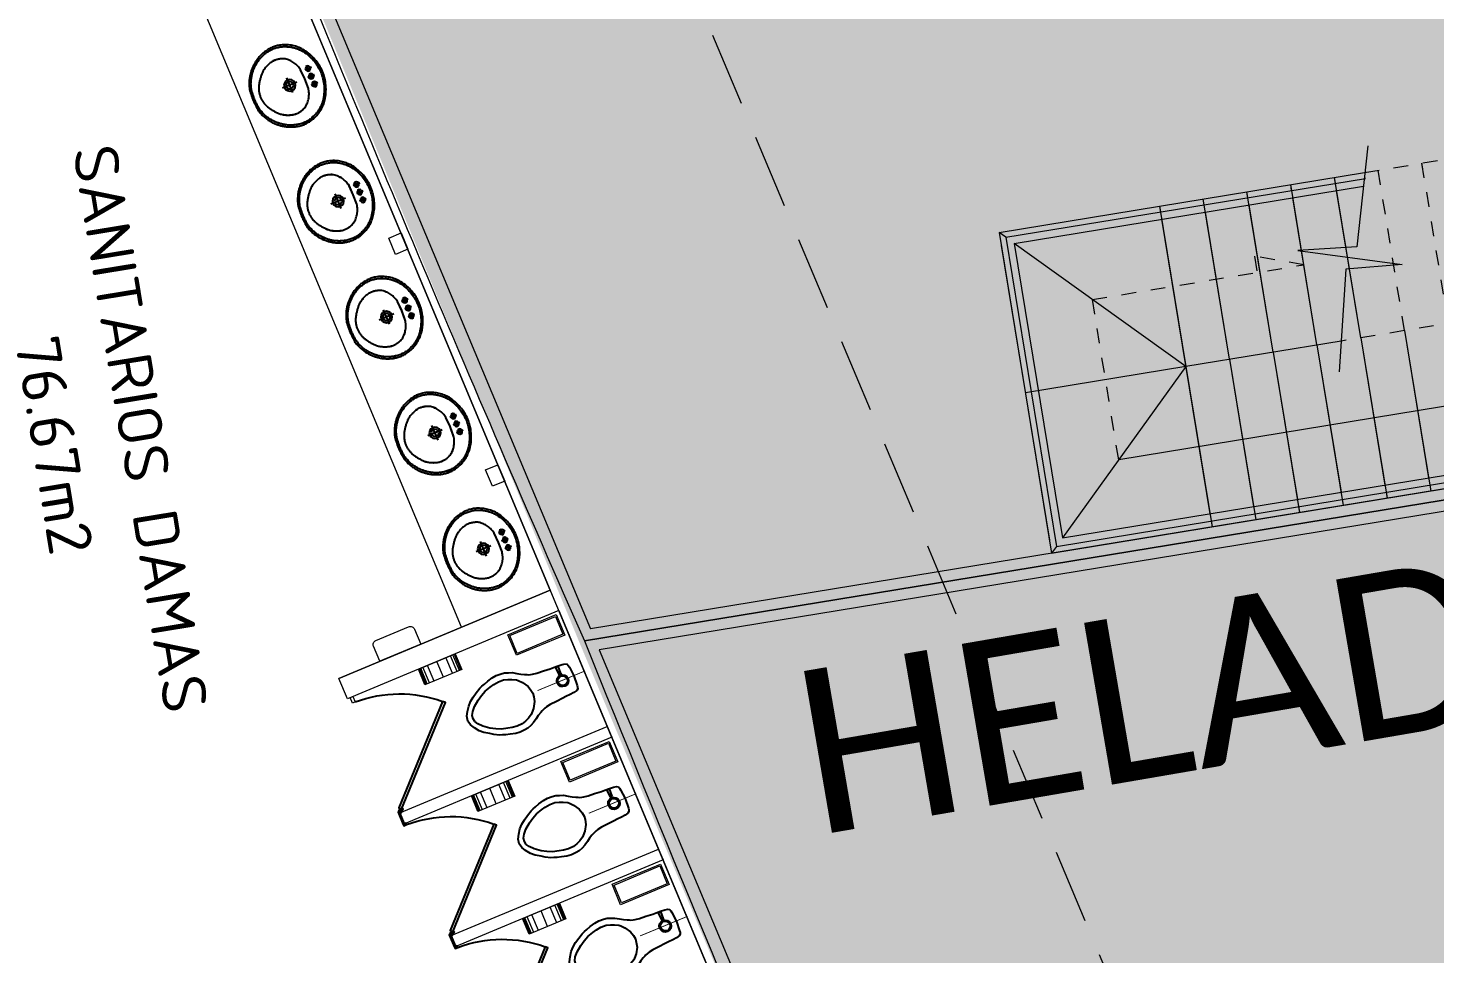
# Model space of a CAD drawing. Header units: metres. Extents: x 2 to 659295185, y -28 to 1124222152.
# Drawn here: x 655525.6 to 655535.12, y 1126311.37 to 1126317.64 of the extents above; entities that cross this region are included whole.
import ezdxf

# ---------------------------------------------------------------- set-up
doc = ezdxf.new("R2010")
doc.units = ezdxf.units.M
doc.header["$MEASUREMENT"] = 0
for name, pattern in [('CCSM_C1_CUERPO CK$0$HIDDEN', [0.375, 0.25, -0.125]), ('CCSM_C1_CUERPO FM$0$CONTINUA', [0]), ('CCSM_C1_CUERPO FM$0$DASHED', [0.75, 0.5, -0.25]), ('CCSM_C1_CUERPO NS$0$CONTINUA', [0]), ('CONTINUA', [0]), ('DASHDOT', [1, 0.5, -0.25, 0, -0.25]), ('HIDDEN', [0.375, 0.25, -0.125])]:
    doc.linetypes.add(name, pattern=pattern)
doc.layers.get('0').update_dxf_attribs({"linetype": 'CONTINUOUS'})
for name, color, linetype in [('CCSM_C1_CUERPO FM$0$A-AREAS COMERCIALES', 151, 'CONTINUOUS'), ('CCSM_C1_CUERPO FM$0$A-PARED', 2, 'CCSM_C1_CUERPO FM$0$CONTINUA'), ('CCSM_C1_CUERPO FM$0$A-PROYECCIONES', 5, 'CCSM_C1_CUERPO FM$0$DASHED'), ('CCSM_C1_CUERPO NS$0$A-PARED', 2, 'CCSM_C1_CUERPO NS$0$CONTINUA'), ('CCSM_C1_CUERPO NS$0$A-SANITARIOS', 3, 'CONTINUOUS'), ('CCSM_C1_CUERPO NS$0$A-TEXTOS AREAS', 7, 'CONTINUOUS')]:
    doc.layers.add(name, color=color, linetype=linetype)
doc.layers.add('CCSM_C1_CUERPO NS$0$A-AREAS SERVICIO', color=134, linetype='CONTINUOUS', plot=False)
for name, color, linetype, lineweight in [('CCSM_C1_CUERPO NS$0$A_AREAS DE SERVICIO', 2, 'CCSM_C1_CUERPO NS$0$CONTINUA', 30), ('LOCALES ASIGNADOS', 41, 'DASHDOT', 0), ('NOMBRES LOCATARIOS', 7, 'CONTINUA', 0), ('XREF ESCALERAS', 252, 'CONTINUOUS', 0)]:
    doc.layers.add(name, color=color, linetype=linetype, lineweight=lineweight)
doc.styles.add('CCSM_C1_CUERPO NS$0$Standard', font='txt_____.ttf')
doc.styles.get("Standard").update_dxf_attribs({"font": 'tahoma.ttf'})

# ---------------------------------------------------------------- blocks, each defined once
blk = doc.blocks.new('CCSM_C1_CUERPO NS$0$lavamanos')
at = {"linetype": 'Continuous'}
for p, q in [((-1.14567, -2.91338), (-2.87008, -2.91338)), ((-2.00787, -2.04724), (-2.00787, -3.77559)), ((-0.8622, -2.91338), (0.8622, -2.91338)), ((0, -2.04724), (0, -3.77559)), ((1.14567, -2.91338), (2.87008, -2.91338)), ((2.00787, -2.04724), (2.00787, -3.77559)), ((0, -6.61811), (0, -10.38976)), ((-1.88583, -8.50393), (1.88583, -8.50393))]:
    blk.add_line(p, q, dxfattribs=at)
for points in [[(0, -17.99212), (-0.15602, -17.98496), (-0.31178, -17.97732), (-0.46676, -17.96923), (-0.62247, -17.96061), (-0.7774, -17.95154), (-0.93305, -17.94193), (-1.08792, -17.93189), (-1.24321, -17.92132), (-1.24409, -17.92126), (-1.40018, -17.91107), (-1.55581, -17.90029), (-1.7108, -17.88895), (-1.86635, -17.87695), (-2.02185, -17.86434), (-2.17729, -17.85112), (-2.33209, -17.83734), (-2.48664, -17.82298), (-2.48819, -17.82283), (-2.7321, -17.76466), (-2.9741, -17.70033), (-3.21422, -17.62983), (-3.4526, -17.55314), (-3.68878, -17.47039), (-3.92289, -17.38154), (-4.15451, -17.28676), (-4.3831, -17.18628), (-4.38583, -17.18504), (-4.61263, -17.07783), (-4.836, -16.96507), (-5.05637, -16.84657), (-5.2736, -16.7224), (-5.48754, -16.59265), (-5.69793, -16.45748), (-5.90487, -16.31683), (-6.10726, -16.17149), (-6.11024, -16.16929), (-6.27287, -16.04616), (-6.43208, -15.92036), (-6.58866, -15.7913), (-6.74256, -15.65905), (-6.8937, -15.52366), (-7.04202, -15.38519), (-7.18756, -15.24358), (-7.32904, -15.10015), (-7.33071, -15.09842), (-7.47169, -14.95052), (-7.6088, -14.80093), (-7.74293, -14.64866), (-7.87401, -14.49376), (-8.00211, -14.33619), (-8.12696, -14.17623), (-8.24863, -14.01384), (-8.36614, -13.85039), (-8.36797, -13.84777), (-8.50025, -13.65325), (-8.62668, -13.45667), (-8.74803, -13.25691), (-8.86431, -13.054), (-8.9753, -12.8483), (-9.08105, -12.6397), (-9.18137, -12.42859), (-9.27559, -12.21653), (-9.36657, -11.99892), (-9.45134, -11.78056), (-9.53044, -11.56007), (-9.6038, -11.33761), (-9.67138, -11.11333), (-9.73313, -10.88737), (-9.78902, -10.6599), (-9.83858, -10.43307), (-9.88817, -10.16833), (-9.9285, -9.90369), (-9.95981, -9.63782), (-9.98205, -9.37117), (-9.99523, -9.10379), (-9.99931, -8.83997), (-9.99443, -8.57243), (-9.98031, -8.30315), (-9.98012, -8.30043), (-9.95723, -8.03641), (-9.92507, -7.77125), (-9.88387, -7.50746), (-9.83362, -7.24512), (-9.77443, -6.98478), (-9.70635, -6.72662), (-9.62943, -6.47083), (-9.54331, -6.21653), (-9.54108, -6.21034), (-9.42519, -5.90571), (-9.29761, -5.60409), (-9.15896, -5.30725), (-9.0095, -5.0157), (-8.84949, -4.72997), (-8.67901, -4.45019), (-8.49844, -4.17699), (-8.30709, -3.90944), (-8.10673, -3.65144), (-7.896, -3.39996), (-7.67614, -3.15661), (-7.44739, -2.92165), (-7.21002, -2.69534), (-6.96428, -2.47795), (-6.71071, -2.26995), (-6.44882, -2.07086), (-6.4474, -2.06985), (-6.09342, -1.8285), (-5.72945, -1.60035), (-5.35697, -1.38637), (-4.97653, -1.1869), (-4.58869, -1.00223), (-4.19402, -0.83262), (-3.79311, -0.67834), (-3.38583, -0.53937), (-3.38148, -0.53797), (-2.97062, -0.41452), (-2.55462, -0.30671), (-2.1348, -0.21491), (-1.71177, -0.13925), (-1.28615, -0.07986), (-0.85858, -0.03682), (-0.42966, -0.01018), (0, 0), (0.42963, -0.01033), (0.85867, -0.03702), (1.28621, -0.08015), (1.71194, -0.13969), (2.13491, -0.21549), (2.55482, -0.30751), (2.97072, -0.41554), (3.38189, -0.53937), (3.78887, -0.67819), (4.18996, -0.83242), (4.58469, -1.00185), (4.97278, -1.18636), (5.35351, -1.38562), (5.72617, -1.59924), (6.0905, -1.82709), (6.44479, -2.068), (6.44882, -2.07086), (6.45017, -2.07185), (6.71159, -2.27052), (6.96469, -2.47832), (7.20981, -2.69548), (7.4466, -2.9217), (7.67469, -3.15662), (7.89383, -3.39998), (8.10359, -3.65128), (8.30315, -3.90944), (8.49534, -4.17689), (8.67685, -4.45036), (8.84803, -4.73025), (9.00872, -5.01629), (9.1587, -5.30809), (9.29776, -5.60525), (9.42572, -5.90736), (9.54188, -6.21255), (9.54331, -6.21653), (9.62943, -6.47084), (9.70633, -6.72652), (9.77441, -6.98469), (9.83361, -7.24504), (9.88386, -7.50739), (9.92507, -7.77118), (9.95722, -8.03623), (9.98013, -8.30043), (9.98032, -8.30315), (9.99443, -8.57236), (9.99931, -8.84003), (9.99523, -9.10374), (9.98205, -9.37112), (9.95979, -9.63791), (9.92848, -9.90378), (9.88817, -10.16832), (9.83858, -10.43307), (9.83797, -10.43598), (9.78765, -10.66236), (9.73129, -10.88918), (9.66927, -11.11468), (9.60166, -11.33855), (9.52854, -11.56054), (9.44988, -11.78078), (9.36576, -11.999), (9.27559, -12.21653), (9.18048, -12.42865), (9.07944, -12.63991), (8.97322, -12.84862), (8.86195, -13.05451), (8.74556, -13.25773), (8.6242, -13.45801), (8.49793, -13.65523), (8.36614, -13.85039), (8.24854, -14.01397), (8.12687, -14.17636), (8.00201, -14.33631), (7.87401, -14.49376), (7.74293, -14.64866), (7.6087, -14.80104), (7.47159, -14.95063), (7.33071, -15.09842), (7.18852, -15.24243), (7.04257, -15.38427), (6.89358, -15.52312), (6.74182, -15.65872), (6.58715, -15.79121), (6.42973, -15.92042), (6.26975, -16.04622), (6.1063, -16.16929), (5.90409, -16.31515), (5.69734, -16.45615), (5.48694, -16.59165), (5.27292, -16.72162), (5.05566, -16.84583), (4.83521, -16.96427), (4.61158, -17.07691), (4.38467, -17.18378), (4.38189, -17.18504), (4.15347, -17.28579), (3.92197, -17.38088), (3.68808, -17.46994), (3.4521, -17.55286), (3.2139, -17.62968), (2.9738, -17.7003), (2.73195, -17.76467), (2.48819, -17.82283), (2.48664, -17.82298), (2.33209, -17.83734), (2.17669, -17.85117), (2.02124, -17.86439), (1.86635, -17.87695), (1.7108, -17.88895), (1.55521, -17.90034), (1.39957, -17.91111), (1.24409, -17.92126), (1.24321, -17.92132), (1.08792, -17.93189), (0.9323, -17.94198), (0.7774, -17.95154), (0.62172, -17.96065), (0.46676, -17.96923), (0.31102, -17.97736), (0.15602, -17.98496), (0, -17.99212)], [(0, -16.06299), (-0.18792, -16.0599), (-0.37554, -16.05066), (-0.56285, -16.03525), (-0.74947, -16.01371), (-0.93536, -15.98605), (-1.12025, -15.95229), (-1.30384, -15.91251), (-1.4859, -15.86675), (-1.48819, -15.86614), (-1.49138, -15.86528), (-1.672, -15.81354), (-1.8507, -15.75596), (-2.02734, -15.69259), (-2.20181, -15.62348), (-2.374, -15.54866), (-2.54358, -15.46828), (-2.71043, -15.3824), (-2.87402, -15.29133), (-3.04605, -15.19008), (-3.21542, -15.08647), (-3.38315, -14.9799), (-3.5489, -14.8706), (-3.71277, -14.7585), (-3.87486, -14.64352), (-4.03483, -14.52591), (-4.19175, -14.40641), (-4.19291, -14.40551), (-4.34937, -14.28142), (-4.50255, -14.1558), (-4.65382, -14.02758), (-4.80284, -13.89704), (-4.94986, -13.76398), (-5.09456, -13.62867), (-5.23718, -13.49089), (-5.37629, -13.35207), (-5.37795, -13.35039), (-5.37876, -13.34942), (-5.52197, -13.17233), (-5.65854, -12.99125), (-5.78892, -12.80566), (-5.91297, -12.61578), (-6.03053, -12.42182), (-6.14144, -12.2241), (-6.24566, -12.02265), (-6.34252, -11.81889), (-6.34294, -11.81798), (-6.4347, -11.60908), (-6.51887, -11.39832), (-6.59586, -11.18484), (-6.66561, -10.96878), (-6.72798, -10.75058), (-6.78293, -10.5304), (-6.83039, -10.30848), (-6.87008, -10.08661), (-6.87037, -10.08329), (-6.88356, -9.88894), (-6.88978, -9.69559), (-6.88918, -9.50479), (-6.88176, -9.31148), (-6.86748, -9.11856), (-6.84635, -8.92626), (-6.81842, -8.73484), (-6.78346, -8.5433), (-6.78313, -8.54172), (-6.74096, -8.35347), (-6.69168, -8.16565), (-6.63561, -7.97975), (-6.57283, -7.796), (-6.50342, -7.61466), (-6.42746, -7.43595), (-6.34506, -7.26013), (-6.25591, -7.08661), (-6.08348, -6.85262), (-5.89907, -6.62679), (-5.70371, -6.41048), (-5.49777, -6.20413), (-5.28179, -6.00827), (-5.05633, -5.82341), (-4.82195, -5.65), (-4.57874, -5.48819), (-4.32876, -5.34015), (-4.07122, -5.20434), (-3.80737, -5.08145), (-3.53769, -4.97171), (-3.26299, -4.87546), (-2.9838, -4.79287), (-2.70086, -4.72417), (-2.41481, -4.66952), (-2.41339, -4.66929), (0, -4.56693), (2.41339, -4.66929), (2.41481, -4.66952), (2.70086, -4.72417), (2.98371, -4.79285), (3.26291, -4.87543), (3.5376, -4.97168), (3.80729, -5.08142), (4.07114, -5.2043), (4.32869, -5.34011), (4.57874, -5.48819), (4.82187, -5.64995), (5.05626, -5.82335), (5.28173, -6.00821), (5.49771, -6.20407), (5.70365, -6.41042), (5.89907, -6.62679), (6.08348, -6.85262), (6.25591, -7.08661), (6.34414, -7.2601), (6.42574, -7.43587), (6.50097, -7.61437), (6.5698, -7.79552), (6.63207, -7.97894), (6.68777, -8.16455), (6.73678, -8.35195), (6.77883, -8.5399), (6.77953, -8.5433), (6.81538, -8.73475), (6.84411, -8.92617), (6.8659, -9.11858), (6.88074, -9.31165), (6.88859, -9.50514), (6.88948, -9.69608), (6.88343, -9.88963), (6.8703, -10.08407), (6.87008, -10.08661), (6.83037, -10.30858), (6.7829, -10.5305), (6.72795, -10.75068), (6.66558, -10.96888), (6.59586, -11.18484), (6.51887, -11.39832), (6.4347, -11.60908), (6.34294, -11.81798), (6.34252, -11.81889), (6.24562, -12.02262), (6.14129, -12.22398), (6.03014, -12.42165), (5.91231, -12.61541), (5.78792, -12.80504), (5.65714, -12.9903), (5.52016, -13.17091), (5.37646, -13.34749), (5.37402, -13.35039), (5.23533, -13.48965), (5.09309, -13.6277), (4.94864, -13.76317), (4.8019, -13.89615), (4.65278, -14.02673), (4.50159, -14.15462), (4.34823, -14.27992), (4.19174, -14.40337), (4.18898, -14.40551), (4.03258, -14.52531), (3.87308, -14.64318), (3.71169, -14.75815), (3.54833, -14.87031), (3.38305, -14.97961), (3.2159, -15.08603), (3.04692, -15.18953), (2.87543, -15.29051), (2.87402, -15.29133), (2.87064, -15.29327), (2.7069, -15.38393), (2.53994, -15.46947), (2.37031, -15.54958), (2.19818, -15.62419), (2.02374, -15.69321), (1.84717, -15.75658), (1.66865, -15.81423), (1.48819, -15.86614), (1.4859, -15.86675), (1.30384, -15.91251), (1.12016, -15.95231), (0.93536, -15.98605), (0.74947, -16.01371), (0.56285, -16.03525), (0.37554, -16.05066), (0.18792, -16.0599), (0, -16.06299)]]:
    blk.add_lwpolyline(points, close=True, dxfattribs=at)
blk.add_lwpolyline([(0, -0.43307), (-0.0032, -0.43309), (-0.41557, -0.44293), (-0.82705, -0.4685), (-1.23741, -0.50981), (-1.64573, -0.56674), (-2.05158, -0.63924), (-2.45453, -0.72723), (-2.85365, -0.83052), (-3.24803, -0.94881), (-3.63967, -1.08338), (-4.02553, -1.23249), (-4.40547, -1.39606), (-4.77897, -1.57387), (-5.14533, -1.76558), (-5.50434, -1.97107), (-5.85533, -2.18998), (-6.19685, -2.42126), (-6.19827, -2.42231), (-6.2887, -2.49008), (-6.37749, -2.55848), (-6.46537, -2.62804), (-6.55222, -2.69867), (-6.63824, -2.77053), (-6.7233, -2.84351), (-6.80739, -2.91761), (-6.88976, -2.99212), (-6.97274, -3.06918), (-7.0539, -3.14641), (-7.13418, -3.22475), (-7.21345, -3.30404), (-7.29177, -3.38434), (-7.36908, -3.46561), (-7.44528, -3.54774), (-7.51968, -3.62992), (-7.52139, -3.63182), (-7.52994, -3.6414), (-7.53828, -3.65087), (-7.54653, -3.66038), (-7.55471, -3.66995), (-7.56284, -3.6796), (-7.57088, -3.68929), (-7.57885, -3.69904), (-7.58661, -3.70866), (-7.59313, -3.71598), (-7.60096, -3.72476), (-7.60895, -3.73372), (-7.61679, -3.74249), (-7.62464, -3.75126), (-7.63265, -3.7602), (-7.64051, -3.76896), (-7.64982, -3.77933), (-7.65354, -3.78346), (-7.77251, -3.92911), (-7.88765, -4.07645), (-7.9995, -4.22614), (-8.10806, -4.37823), (-8.2133, -4.53265), (-8.31516, -4.68931), (-8.4136, -4.84814), (-8.50787, -5.00787), (-8.50846, -5.00889), (-8.60047, -5.17295), (-8.6881, -5.33775), (-8.77195, -5.50437), (-8.85211, -5.67293), (-8.92848, -5.84325), (-9.00102, -6.01523), (-9.06964, -6.18868), (-9.13386, -6.3622), (-9.21541, -6.60277), (-9.2883, -6.84446), (-9.35302, -7.08859), (-9.40945, -7.33476), (-9.45752, -7.5827), (-9.49718, -7.83201), (-9.52841, -8.08263), (-9.55101, -8.3323), (-9.55118, -8.33464), (-9.56448, -8.58891), (-9.56894, -8.84181), (-9.56479, -9.09102), (-9.55192, -9.34362), (-9.53034, -9.59552), (-9.50007, -9.84664), (-9.46116, -10.09645), (-9.41339, -10.34645), (-9.36597, -10.56168), (-9.31264, -10.77768), (-9.25391, -10.99213), (-9.18973, -11.20515), (-9.12019, -11.41649), (-9.04537, -11.62587), (-8.96522, -11.83341), (-8.87925, -12.04028), (-8.87795, -12.0433), (-8.78772, -12.24568), (-8.69175, -12.44739), (-8.59074, -12.64662), (-8.48477, -12.84325), (-8.37396, -13.03704), (-8.25824, -13.2281), (-8.13777, -13.4162), (-8.01181, -13.60236), (-7.8991, -13.75924), (-7.78256, -13.91489), (-7.66288, -14.06833), (-7.54019, -14.21938), (-7.41464, -14.36786), (-7.28609, -14.51395), (-7.15468, -14.65748), (-7.01968, -14.79921), (-7.01804, -14.8009), (-6.88233, -14.93771), (-6.74301, -15.07248), (-6.60095, -15.20433), (-6.45608, -15.33332), (-6.30869, -15.4592), (-6.15872, -15.582), (-6.00614, -15.70177), (-5.85039, -15.81889), (-5.65802, -15.95721), (-5.46155, -16.09113), (-5.26164, -16.22013), (-5.05866, -16.34397), (-4.8525, -16.46272), (-4.64353, -16.57616), (-4.43164, -16.68435), (-4.21654, -16.7874), (-4.00016, -16.88334), (-3.7808, -16.97381), (-3.55914, -17.05851), (-3.33535, -17.13737), (-3.10943, -17.21039), (-2.88181, -17.27743), (-2.65252, -17.33848), (-2.42126, -17.3937), (-2.4164, -17.39414), (-2.26792, -17.40746), (-2.11711, -17.42063), (-1.96627, -17.43345), (-1.81637, -17.44583), (-1.66547, -17.45794), (-1.51454, -17.46969), (-1.36456, -17.48101), (-1.2126, -17.49212), (-1.21195, -17.49216), (-1.06192, -17.50172), (-0.91055, -17.51099), (-0.75821, -17.51996), (-0.60681, -17.5285), (-0.45538, -17.53668), (-0.30393, -17.54449), (-0.15246, -17.55193), (0, -17.55905), (0.00328, -17.5589), (0.15446, -17.55184), (0.30468, -17.54445), (0.45581, -17.53664), (0.60599, -17.52851), (0.75707, -17.51995), (0.90721, -17.51107), (1.05825, -17.50176), (1.20866, -17.49212), (1.36029, -17.48111), (1.51241, -17.46969), (1.66354, -17.45797), (1.8156, -17.44581), (1.96667, -17.43337), (2.11867, -17.42047), (2.26968, -17.4073), (2.42031, -17.39379), (2.42126, -17.3937), (2.65238, -17.33852), (2.88181, -17.27743), (3.10943, -17.21039), (3.33521, -17.13742), (3.55901, -17.05856), (3.7808, -16.97381), (4.00016, -16.88334), (4.21654, -16.7874), (4.43164, -16.68435), (4.6434, -16.57622), (4.8525, -16.46272), (5.05854, -16.34404), (5.26164, -16.22013), (5.46143, -16.09121), (5.65802, -15.95721), (5.85039, -15.81889), (6.00615, -15.70175), (6.15862, -15.58207), (6.30859, -15.45926), (6.4561, -15.33329), (6.60087, -15.20439), (6.74295, -15.07252), (6.88238, -14.93765), (7.01804, -14.8009), (7.01969, -14.79921), (7.02105, -14.79782), (7.15567, -14.65643), (7.28652, -14.5133), (7.41453, -14.36744), (7.53947, -14.21913), (7.66147, -14.06821), (7.78039, -13.91485), (7.89609, -13.75922), (8.00787, -13.60236), (8.0096, -13.59989), (8.13606, -13.41435), (8.25698, -13.22677), (8.37307, -13.03615), (8.48432, -12.84251), (8.59052, -12.64621), (8.69167, -12.44726), (8.78775, -12.24567), (8.87795, -12.0433), (8.87925, -12.04028), (8.96517, -11.83354), (9.04532, -11.62599), (9.12019, -11.41649), (9.18969, -11.20528), (9.25387, -10.99226), (9.31264, -10.77768), (9.36594, -10.56181), (9.41339, -10.34645), (9.46031, -10.09655), (9.49841, -9.84683), (9.528, -9.59584), (9.54903, -9.34411), (9.56147, -9.0917), (9.56532, -8.84263), (9.56069, -8.59006), (9.54733, -8.33598), (9.54724, -8.33464), (9.5471, -8.33258), (9.52539, -8.08282), (9.49496, -7.83221), (9.45595, -7.58269), (9.40843, -7.33476), (9.35241, -7.08849), (9.28802, -6.8444), (9.2153, -6.60265), (9.13386, -6.3622), (9.06964, -6.18868), (9.00097, -6.01512), (8.92843, -5.84313), (8.85211, -5.67293), (8.77195, -5.50437), (8.68804, -5.33764), (8.60041, -5.17283), (8.50846, -5.00889), (8.50787, -5.00787), (8.41351, -4.84809), (8.31492, -4.68927), (8.21283, -4.53269), (8.10729, -4.37842), (7.99834, -4.22653), (7.88605, -4.07709), (7.77047, -3.93019), (7.6509, -3.785), (7.64961, -3.78346), (7.64773, -3.78111), (7.64044, -3.77207), (7.63296, -3.7629), (7.6254, -3.75376), (7.6178, -3.74469), (7.61012, -3.73564), (7.60241, -3.72667), (7.59461, -3.71773), (7.58661, -3.70866), (7.5849, -3.70676), (7.57635, -3.69719), (7.56803, -3.68774), (7.55976, -3.6782), (7.55157, -3.66863), (7.54346, -3.65899), (7.53542, -3.6493), (7.52744, -3.63955), (7.51969, -3.62992), (7.44528, -3.54773), (7.36897, -3.46549), (7.29174, -3.38431), (7.21341, -3.30399), (7.13412, -3.22469), (7.05392, -3.14644), (6.97266, -3.06909), (6.88976, -2.99212), (6.8073, -2.91758), (6.7232, -2.84362), (6.63798, -2.77074), (6.55187, -2.69913), (6.46467, -2.62864), (6.3766, -2.55945), (6.28759, -2.49147), (6.19691, -2.42419), (6.19291, -2.42126), (5.85224, -2.18986), (5.50224, -1.97105), (5.1442, -1.76567), (4.77877, -1.5741), (4.40618, -1.39645), (4.02713, -1.23307), (3.64214, -1.08419), (3.25136, -0.94988), (3.24803, -0.94881), (2.85263, -0.8305), (2.45261, -0.72723), (2.04878, -0.63926), (1.64205, -0.56678), (1.2327, -0.50984), (0.82163, -0.46856), (0.40913, -0.44298), (-0.00394, -0.43307)], dxfattribs=at)
for centre, radius in [((-2.00787, -2.91338), 0.59055), ((0, -2.91338), 0.59055), ((2.00787, -2.91338), 0.59056), ((0, -8.50393), 1.37795), ((0, -8.50393), 0.88583)]:
    blk.add_circle(centre, radius, dxfattribs=at)
blk = doc.blocks.new('CCSM_C1_CUERPO NS$0$water')
at = {"linetype": 'Continuous'}
for p, q in [((-0.83, 26.23), (-1.78, 25.69)), ((0.24, 26.46), (-0.83, 26.23)), ((1.3, 26.21), (0.24, 26.46)), ((2.24, 25.65), (1.3, 26.21)), ((-4.36, 23.23), (-5, 22.17)), ((-3.68, 24.13), (-4.36, 23.23)), ((-2.85, 24.95), (-3.68, 24.13)), ((-2.23, 23.76), (-3.26, 22.43)), ((-1.78, 25.69), (-2.85, 24.95)), ((-1.32, 24.58), (-2.23, 23.76)), ((-0.56, 25.01), (-1.32, 24.58)), ((0.23, 25.12), (-0.56, 25.01)), ((1.01, 24.99), (0.23, 25.12)), ((1.76, 24.55), (1.01, 24.99)), ((2.65, 23.72), (1.76, 24.55)), ((3.29, 24.89), (2.24, 25.65)), ((3.67, 22.37), (2.65, 23.72)), ((4.11, 24.06), (3.29, 24.89)), ((4.85, 22.91), (4.11, 24.06)), ((5.4, 22.08), (4.85, 22.91)), ((-6.12, 19.7), (-6.49, 18.72)), ((-5.92, 20.41), (-6.12, 19.7)), ((-5.64, 21.04), (-5.92, 20.41)), ((-5, 22.17), (-5.64, 21.04)), ((-4.54, 20.12), (-4.95, 18.71)), ((-3.98, 21.3), (-4.54, 20.12)), ((-3.26, 22.43), (-3.98, 21.3)), ((4.36, 21.22), (3.67, 22.37)), ((4.9, 20.04), (4.36, 21.22)), ((5.29, 18.61), (4.9, 20.04)), ((6.01, 20.93), (5.4, 22.08)), ((6.21, 20.3), (6.01, 20.93)), ((6.48, 19.59), (6.21, 20.3)), ((6.74, 18.6), (6.48, 19.59)), ((-6.77, 17.5), (-6.94, 16.44)), ((-6.94, 16.44), (-6.87, 15.26)), ((-6.49, 18.72), (-6.77, 17.5)), ((-5.24, 17.69), (-5.4, 16.51)), ((-5.4, 16.51), (-5.34, 15.25)), ((-4.95, 18.71), (-5.24, 17.69)), ((5.55, 17.59), (5.29, 18.61)), ((5.7, 16.41), (5.55, 17.59)), ((5.61, 15.15), (5.7, 16.41)), ((7.09, 17.38), (6.74, 18.6)), ((7.23, 16.31), (7.09, 17.38)), ((7.14, 15.13), (7.23, 16.31)), ((-6.87, 15.26), (-6.76, 14.43)), ((-6.76, 14.43), (-6.45, 13.6)), ((-6.45, 13.6), (-6.11, 12.77)), ((-5.34, 15.25), (-5.07, 14.3)), ((-5.07, 14.3), (-4.72, 13.43)), ((-4.72, 13.43), (-4.22, 12.52)), ((4.44, 12.44), (4.96, 13.34)), ((4.96, 13.34), (5.32, 14.2)), ((5.32, 14.2), (5.61, 15.15)), ((6.33, 12.66), (6.7, 13.48)), ((6.7, 13.48), (7.02, 14.31)), ((7.02, 14.31), (7.14, 15.13)), ((-6.11, 12.77), (-5.56, 11.86)), ((-5.56, 11.86), (-5.02, 11.11)), ((-5.02, 11.11), (-4.63, 10.32)), ((-4.63, 10.32), (-4.44, 9.88)), ((-4.44, 9.88), (-4.28, 9.57)), ((-4.22, 12.52), (-3.95, 12.2)), ((-3.95, 12.2), (-3.16, 11.49)), ((-3.16, 11.49), (-1.79, 10.65)), ((-1.79, 10.65), (-0.73, 10.36)), ((-0.73, 10.36), (0.09, 10.2)), ((0.09, 10.2), (0.92, 10.35)), ((0.92, 10.35), (1.99, 10.61)), ((1.99, 10.61), (3.37, 11.43)), ((3.37, 11.43), (4.16, 12.13)), ((4.16, 12.13), (4.44, 12.44)), ((4.46, 9.49), (4.62, 9.8)), ((4.62, 9.8), (4.82, 10.23)), ((4.82, 10.23), (5.22, 11.02)), ((5.22, 11.02), (5.77, 11.76)), ((5.77, 11.76), (6.33, 12.66)), ((-4.28, 9.57), (-4.09, 9.05)), ((-4.09, 9.05), (-4.02, 8.58)), ((-4.02, 8.58), (-3.83, 7.59)), ((-3.83, 7.59), (-3.77, 6.02)), ((3.87, 5.95), (3.97, 7.52)), ((3.97, 7.52), (4.17, 8.51)), ((4.17, 8.51), (4.25, 8.98)), ((4.25, 8.98), (4.46, 9.49)), ((-3.77, 6.02), (-3.62, 4.36)), ((-3.62, 4.36), (-3.59, 3.54)), ((-3.59, 3.54), (-3.52, 2.47)), ((-1.23, 3.32), (-1.35, 2.81)), ((-1.23, 3.32), (-1.35, 2.81)), ((-0.95, 3.79), (-1.23, 3.32)), ((-0.95, 3.79), (-1.23, 3.32)), ((-0.76, 3.59), (-0.99, 3.2)), ((-0.76, 3.59), (-0.99, 3.2)), ((-0.48, 4.06), (-0.95, 3.79)), ((-0.48, 4.06), (-0.95, 3.79)), ((-0.4, 3.82), (-0.76, 3.59)), ((-0.4, 3.82), (-0.76, 3.59)), ((0.04, 4.17), (-0.48, 4.06)), ((0.04, 4.17), (-0.48, 4.06)), ((0.03, 3.9), (-0.4, 3.82)), ((0.03, 3.9), (-0.4, 3.82)), ((0.47, 3.81), (0.03, 3.9)), ((0.47, 3.81), (0.03, 3.9)), ((0.55, 4.05), (0.04, 4.17)), ((0.55, 4.05), (0.04, 4.17)), ((0.82, 3.58), (0.47, 3.81)), ((0.82, 3.58), (0.47, 3.81)), ((1.02, 3.77), (0.55, 4.05)), ((1.02, 3.77), (0.55, 4.05)), ((1.05, 3.18), (0.82, 3.58)), ((1.05, 3.18), (0.82, 3.58)), ((1.29, 3.3), (1.02, 3.77)), ((1.29, 3.3), (1.02, 3.77)), ((1.4, 2.78), (1.29, 3.3)), ((1.4, 2.78), (1.29, 3.3)), ((3.57, 2.41), (3.65, 3.47)), ((3.65, 3.47), (3.7, 4.3)), ((3.7, 4.3), (3.87, 5.95)), ((-3.52, 2.47), (-3.45, 1.49)), ((-1.67, 2.97), (-3.48, 3.1)), ((-3.48, 3.1), (-3.48, 2.55)), ((-3.48, 2.55), (-1.67, 2.61)), ((-3.45, 1.49), (-3.34, 0.74)), ((-3.34, 0.74), (-3.07, 0.38)), ((-3.07, 0.38), (-2.71, 0.26)), ((-2.71, 0.26), (-2.28, 0.18)), ((-2.28, 0.18), (0, 0)), ((-1.67, 2.61), (-1.67, 2.97)), ((-1.39, 2.97), (-1.67, 2.97)), ((-1.67, 2.97), (-1.67, 2.57)), ((-1.67, 2.57), (-1.39, 2.57)), ((-1.39, 2.57), (-1.39, 2.97)), ((-1.35, 3.08), (-1.36, 2.45)), ((-1.36, 2.45), (-1.16, 2.45)), ((-1.15, 3.08), (-1.35, 3.08)), ((-1.35, 2.81), (-1.24, 2.26)), ((-1.35, 2.81), (-1.24, 2.26)), ((-1.24, 2.26), (-0.97, 1.82)), ((-1.24, 2.26), (-0.97, 1.82)), ((-1.16, 2.45), (-1.15, 3.08)), ((-0.99, 3.2), (-1.12, 2.81)), ((-0.99, 3.2), (-1.12, 2.81)), ((-1.12, 2.81), (-1, 2.37)), ((-1.12, 2.81), (-1, 2.37)), ((-1, 2.37), (-0.77, 2.01)), ((-1, 2.37), (-0.77, 2.01)), ((-0.97, 1.82), (-0.5, 1.54)), ((-0.97, 1.82), (-0.5, 1.54)), ((-0.77, 2.01), (-0.42, 1.74)), ((-0.77, 2.01), (-0.42, 1.74)), ((-0.5, 1.54), (0.01, 1.42)), ((-0.5, 1.54), (0.01, 1.42)), ((-0.42, 1.74), (0.01, 1.65)), ((-0.42, 1.74), (0.01, 1.65)), ((0, 0), (2.28, 0.14)), ((0.01, 1.65), (0.45, 1.73)), ((0.01, 1.65), (0.45, 1.73)), ((0.01, 1.42), (0.53, 1.53)), ((0.01, 1.42), (0.53, 1.53)), ((0.45, 1.73), (0.81, 2)), ((0.45, 1.73), (0.81, 2)), ((0.53, 1.53), (1, 1.8)), ((0.53, 1.53), (1, 1.8)), ((0.81, 2), (1.04, 2.35)), ((0.81, 2), (1.04, 2.35)), ((1, 1.8), (1.28, 2.23)), ((1, 1.8), (1.28, 2.23)), ((1.04, 2.35), (1.17, 2.78)), ((1.04, 2.35), (1.17, 2.78)), ((1.17, 2.78), (1.05, 3.18)), ((1.17, 2.78), (1.05, 3.18)), ((1.28, 2.23), (1.4, 2.78)), ((1.28, 2.23), (1.4, 2.78)), ((2.28, 0.14), (2.72, 0.21)), ((2.72, 0.21), (3.07, 0.33)), ((3.07, 0.33), (3.35, 0.68)), ((3.35, 0.68), (3.48, 1.43)), ((3.48, 1.43), (3.57, 2.41))]:
    blk.add_line(p, q, dxfattribs=at)
at = {"linetype": 'Continuous', "const_width": 0.2}
blk.add_lwpolyline([(-0.09, -2.83), (-0.09, 8.98)], dxfattribs=at)
blk = doc.blocks.new('CCSM_C1_CUERPO NS$0$Cwc')
blk.add_lwpolyline([(0.0599, -1.5001), (0.6114, -0.9486), (0.6257, -0.9628), (0.0741, -1.5143)], close=True)
at = {"linetype": 'Continuous'}
for points in [[(0.04, -1.5202), (0.04, -1.5102), (0.05, -1.5102), (0.05, -1.5302), (-0.04, -1.5302), (-0.05, -1.5302), (-0.05, -1.5102), (-0.04, -1.5102), (-0.04, -1.5202)], [(0.05, -1.5202), (0.0599, -1.5202), (0.0599, -1.5001), (0.05, -1.5001)]]:
    blk.add_lwpolyline(points, close=True, dxfattribs=at)
blk.add_circle((0.0573, -1.4952), 0.005, dxfattribs=at)
blk.add_arc((-0.0034, -1.5406), 0.8539, 2.04075, 42.57009)
at = {"layer": 'CCSM_C1_CUERPO NS$0$A-SANITARIOS', "xscale": 0.02948293166271116, "yscale": 0.02948293166271116, "zscale": 0.02948293166271116, "rotation": 180.1952537620448}
blk.add_blockref('CCSM_C1_CUERPO NS$0$water', (0.4419, -0.0769), dxfattribs=at)
blk = doc.blocks.new('stairs')
at = {"layer": 'XREF ESCALERAS'}
for p, q in [((655586.147, 1126406.5412), (655586.147, 1126404.0352)), ((655586.147, 1126406.5412), (655588.347, 1126406.5412)), ((655586.147, 1126406.5412), (655586.147, 1126404.0352)), ((655586.147, 1126406.5412), (655588.347, 1126406.5412)), ((655586.187, 1126406.5012), (655586.147, 1126406.5412)), ((655586.187, 1126406.5012), (655588.307, 1126406.5012)), ((655586.187, 1126406.5012), (655586.187, 1126404.0352)), ((655586.237, 1126406.5412), (655588.257, 1126406.5412)), ((655587.247, 1126405.4412), (655587.247, 1126406.5412)), ((655587.247, 1126405.4412), (655587.247, 1126406.5412)), ((655588.307, 1126406.5012), (655588.347, 1126406.5412)), ((655588.307, 1126406.5012), (655588.307, 1126402.2747)), ((655588.347, 1126406.5412), (655588.347, 1126402.1412)), ((655588.347, 1126406.5412), (655588.347, 1126402.1412)), ((655586.237, 1126406.4512), (655588.257, 1126406.4512)), ((655586.237, 1126406.4512), (655586.237, 1126404.0568)), ((655587.247, 1126405.4412), (655586.237, 1126406.4512)), ((655587.247, 1126405.4412), (655588.257, 1126406.4512)), ((655588.257, 1126406.4512), (655588.257, 1126402.2744)), ((655587.797, 1126402.1412), (655587.797, 1126405.9912)), ((655586.147, 1126405.4412), (655586.187, 1126405.4412)), ((655586.147, 1126405.4412), (655588.347, 1126405.4412)), ((655586.237, 1126405.4412), (655588.257, 1126405.4412)), ((655587.247, 1126404.3763), (655587.247, 1126405.4412)), ((655587.247, 1126404.3763), (655587.247, 1126405.4412)), ((655588.307, 1126405.4412), (655588.347, 1126405.4412)), ((655586.187, 1126405.1412), (655586.147, 1126405.1412)), ((655587.247, 1126405.1412), (655586.147, 1126405.1412)), ((655587.247, 1126405.1412), (655586.237, 1126405.1412)), ((655587.247, 1126405.1412), (655588.257, 1126405.1412)), ((655587.247, 1126405.1412), (655588.347, 1126405.1412)), ((655588.307, 1126405.1412), (655588.347, 1126405.1412)), ((655586.187, 1126404.8412), (655586.147, 1126404.8412)), ((655587.247, 1126404.8412), (655586.147, 1126404.8412)), ((655587.247, 1126404.8412), (655586.237, 1126404.8412)), ((655587.247, 1126404.8412), (655588.257, 1126404.8412)), ((655587.247, 1126404.8412), (655588.347, 1126404.8412)), ((655588.307, 1126404.8412), (655588.347, 1126404.8412)), ((655586.187, 1126404.5412), (655586.147, 1126404.5412)), ((655587.247, 1126404.5412), (655586.147, 1126404.5412)), ((655587.247, 1126404.5412), (655586.237, 1126404.5412)), ((655587.247, 1126404.5412), (655588.257, 1126404.5412)), ((655587.247, 1126404.5412), (655588.347, 1126404.5412)), ((655588.307, 1126404.5412), (655588.347, 1126404.5412)), ((655586.187, 1126404.2412), (655586.147, 1126404.2412)), ((655587.247, 1126404.2412), (655586.147, 1126404.2412)), ((655587.247, 1126404.2412), (655586.237, 1126404.2412)), ((655587.247, 1126404.2412), (655588.257, 1126404.2412)), ((655587.247, 1126404.2412), (655588.347, 1126404.2412)), ((655588.307, 1126404.2412), (655588.347, 1126404.2412)), ((655587.247, 1126403.9412), (655588.257, 1126403.9412)), ((655587.247, 1126403.9412), (655588.347, 1126403.9412)), ((655588.307, 1126403.9412), (655588.347, 1126403.9412)), ((655587.247, 1126403.6412), (655588.257, 1126403.6412)), ((655587.247, 1126403.6412), (655588.347, 1126403.6412)), ((655588.307, 1126403.6412), (655588.347, 1126403.6412)), ((655587.247, 1126403.3412), (655588.257, 1126403.3412)), ((655587.247, 1126403.3412), (655588.347, 1126403.3412)), ((655588.307, 1126403.3412), (655588.347, 1126403.3412)), ((655587.247, 1126403.0412), (655588.257, 1126403.0412)), ((655587.247, 1126403.0412), (655588.347, 1126403.0412)), ((655588.307, 1126403.0412), (655588.347, 1126403.0412)), ((655587.247, 1126402.7412), (655588.257, 1126402.7412)), ((655587.247, 1126402.7412), (655588.347, 1126402.7412)), ((655588.307, 1126402.7412), (655588.347, 1126402.7412)), ((655587.247, 1126402.4412), (655588.257, 1126402.4412)), ((655587.247, 1126402.4412), (655588.347, 1126402.4412)), ((655588.307, 1126402.4412), (655588.347, 1126402.4412)), ((655587.247, 1126402.1412), (655588.347, 1126402.1412)), ((655587.247, 1126402.1412), (655588.347, 1126402.1412))]:
    blk.add_line(p, q, dxfattribs=at)
at = {"layer": 'XREF ESCALERAS', "linetype": 'CCSM_C1_CUERPO CK$0$HIDDEN', "ltscale": 0.02}
for p, q in [((655587.247, 1126402.1412), (655587.247, 1126404.3763)), ((655587.247, 1126402.1412), (655587.247, 1126404.3763)), ((655586.147, 1126404.0352), (655586.147, 1126404.0318)), ((655586.187, 1126404.0352), (655586.187, 1126404.0429)), ((655586.187, 1126403.9412), (655586.147, 1126403.9412)), ((655586.187, 1126403.6412), (655586.147, 1126403.6412)), ((655586.187, 1126403.3412), (655586.147, 1126403.3412)), ((655586.187, 1126403.0412), (655586.147, 1126403.0412)), ((655586.187, 1126402.7412), (655586.147, 1126402.7412)), ((655586.187, 1126402.4412), (655586.147, 1126402.4412))]:
    blk.add_line(p, q, dxfattribs=at)
at = {"layer": 'XREF ESCALERAS', "linetype": 'HIDDEN', "ltscale": 0.02}
for p, q in [((655586.147, 1126404.0352), (655586.147, 1126402.1412)), ((655587.247, 1126403.9412), (655586.147, 1126403.9412)), ((655587.247, 1126403.6412), (655586.147, 1126403.6412)), ((655587.247, 1126403.3412), (655586.147, 1126403.3412)), ((655587.247, 1126403.0412), (655586.147, 1126403.0412)), ((655587.247, 1126402.7412), (655586.147, 1126402.7412)), ((655587.247, 1126402.4412), (655586.147, 1126402.4412)), ((655587.247, 1126402.1412), (655586.147, 1126402.1412)), ((655587.247, 1126402.1412), (655586.147, 1126402.1412))]:
    blk.add_line(p, q, dxfattribs=at)
at = {"layer": 'XREF ESCALERAS', "linetype": 'CCSM_C1_CUERPO CK$0$HIDDEN', "ltscale": 0.02}
blk.add_lwpolyline([(655587.797, 1126405.9912), (655586.697, 1126405.9912), (655586.697, 1126404.5412), (655586.5852, 1126404.8605), (655586.697, 1126404.8618)], dxfattribs=at)
at = {"layer": 'XREF ESCALERAS'}
blk.add_lwpolyline([(655585.9727, 1126403.9833), (655586.6357, 1126404.1676), (655586.5941, 1126404.5652), (655586.8024, 1126403.8847), (655586.7712, 1126404.2659), (655587.4507, 1126404.4236)], dxfattribs=at)
blk.add_circle((655587.797, 1126402.1412), 0.0379, dxfattribs=at)
blk.add_circle((655587.797, 1126402.1412), 0.0379, dxfattribs=at)
blk.add_arc((655588.282, 1126402.2763), 0.0251, 184.37255, 356.15875, dxfattribs=at)

msp = doc.modelspace()

# ---------------------------------------------------------------- hatches: boundary and pattern name
at = {"layer": 'LOCALES ASIGNADOS'}
h = msp.add_hatch(color=256, dxfattribs=at)
edge = h.paths.add_edge_path()
edge.add_arc((219491.1056, 1054914.3756), 441878.9229, 9.308049718, 9.309563548, ccw=False)
edge.add_line((655551.8097, 1126384.9626), (655564.5398, 1126387.0492))
edge.add_line((655564.5398, 1126387.0492), (655562.5867, 1126398.9652))
edge.add_line((655562.5867, 1126398.9652), (655552.3922, 1126397.2942))
edge.add_line((655552.3922, 1126397.2942), (655552.4569, 1126396.8995))
edge.add_line((655552.4569, 1126396.8995), (655549.9212, 1126396.4839))
msp.add_hatch(color=256, dxfattribs=at).paths.add_polyline_path([(655542.7515, 1126320.0799), (655542.8573, 1126320.2937), (655542.9802, 1126320.5212), (655543.173, 1126320.8417), (655543.2353, 1126321.6676), (655536.199, 1126320.5142), (655535.9438, 1126323.0498), (655528.6049, 1126322.3165), (655529.597, 1126319.7599), (655527.1598, 1126318.761), (655529.3291, 1126313.4852), (655542.0326, 1126315.5677), (655542.0058, 1126316.069), (655542.0012, 1126316.5476), (655542.0181, 1126317.0307), (655542.0675, 1126317.6111), (655542.1528, 1126318.1823), (655542.254, 1126318.6552), (655542.4209, 1126319.2457), (655542.5248, 1126319.5441), (655542.6418, 1126319.8363)])
h = msp.add_hatch(color=256, dxfattribs=at)
edge = h.paths.add_edge_path()
edge.add_line((655551.1062, 1126298.8145), (655550.6588, 1126300.5608))
edge.add_arc((655571.2475, 1126323.7686), 31.0242, 217.27656, 228.42229, ccw=False)
edge.add_arc((655567.1626, 1126320.7728), 25.9594, 203.9575, 217.47569, ccw=False)
edge.add_line((655543.4396, 1126310.2317), (655532.6959, 1126305.596))
edge.add_arc((655815.9766, 1126429.1483), 309.052, 203.105828, 203.564314, ccw=False)
edge.add_line((655531.7163, 1126307.8668), (655522.794, 1126304.1117))
edge.add_arc((603859.0704, 1103270.5705), 56565.7525, 24.01875684, 24.0290273, ccw=False)
edge.add_line((655526.922, 1126294.8505), (655551.1062, 1126298.8145))
h = msp.add_hatch(color=256, dxfattribs=at)
edge = h.paths.add_edge_path()
edge.add_arc((655561.6353, 1126318.182), 19.8555, 198.13521, 203.60202, ccw=False)
edge.add_arc((655558.8076, 1126317.2617), 16.8818, 192.20098, 198.15425, ccw=False)
edge.add_arc((655555.9222, 1126316.6445), 13.9312, 184.43461, 192.22794, ccw=False)
edge.add_line((655542.0327, 1126315.5673), (655529.3291, 1126313.4852))
edge.add_arc((656102.0017, 1126553.2169), 620.8262, 202.7151193, 203.5067424)
edge.add_line((655532.6959, 1126305.596), (655543.4407, 1126310.2322))

# ---------------------------------------------------------------- linework, layer by layer
at = {"layer": 'CCSM_C1_CUERPO FM$0$A-AREAS COMERCIALES', "lineweight": 5}
msp.add_lwpolyline([(655543.396, 1126323.7928), (655528.6052, 1126322.3175), (655529.5971, 1126319.7596), (655527.1514, 1126318.7571, 0.008572), (655529.3642, 1126313.4909), (655542.0337, 1126315.5675, -0.04476), (655542.0545, 1126317.4888, -0.051985), (655542.4102, 1126319.2115, -0.065402), (655543.1731, 1126320.8414), (655543.2355, 1126321.6673), (655543.396, 1126323.7928)], format="xyb", dxfattribs=at)
msp.add_lwpolyline([(655543.4407, 1126310.2322, -0.023858), (655542.7661, 1126312.0017, -0.025982), (655542.3071, 1126313.6939, -0.034018), (655542.0327, 1126315.5673), (655529.3642, 1126313.4909, 0.007491), (655532.6959, 1126305.596)], format="xyb", close=True, dxfattribs=at)
at = {"layer": 'CCSM_C1_CUERPO FM$0$A-PARED', "lineweight": 5}
for points in [[(655542.0248, 1126315.6421), (655529.4056, 1126313.5737)], [(655542.0319, 1126315.4912), (655529.4651, 1126313.4315)]]:
    msp.add_lwpolyline(points, dxfattribs=at)
at = {"layer": 'CCSM_C1_CUERPO FM$0$A-PROYECCIONES', "lineweight": 5}
msp.add_line((655534.7877, 1126306.7578), (655529.4988, 1126319.3397), dxfattribs=at)
at = {"layer": 'CCSM_C1_CUERPO NS$0$A-AREAS SERVICIO', "lineweight": 5}
msp.add_lwpolyline([(655523.5331, 1126319.4172), (655522.953, 1126320.8005), (655522.3999, 1126320.568, 0.955412), (655523.6025, 1126317.2971), (655523.6876, 1126317.0948), (655522.2535, 1126316.4919), (655524.2792, 1126311.6438), (655523.7742, 1126311.4327), (655526.2009, 1126305.6281), (655531.4561, 1126307.8383), (655531.258, 1126308.2974), (655531.4184, 1126308.3675), (655526.5063, 1126320.1239), (655523.1752, 1126318.7236), (655522.9812, 1126319.1852)], format="xyb", close=True, dxfattribs=at)
at = {"layer": 'CCSM_C1_CUERPO NS$0$A-PARED', "lineweight": 5}
for p, q in [((655529.1337, 1126313.8355), (655527.7035, 1126313.2379)), ((655529.1915, 1126313.6971), (655527.7613, 1126313.0995)), ((655527.7613, 1126313.0995), (655527.7035, 1126313.2379))]:
    msp.add_line(p, q, dxfattribs=at)
at = {"layer": 'CCSM_C1_CUERPO NS$0$A-PARED', "linetype": 'Continuous', "lineweight": 5}
for points in [[(655527.2518, 1126318.3395), (655529.1337, 1126313.8355)], [(655527.3909, 1126318.3957), (655529.4056, 1126313.5737)], [(655529.1915, 1126313.6971), (655531.4184, 1126308.3675)], [(655529.4651, 1126313.4315), (655531.5568, 1126308.4253)]]:
    msp.add_lwpolyline(points, dxfattribs=at)
for points in [[(655529.5191, 1126312.9127), (655529.55, 1126312.8389), (655528.1473, 1126312.2529), (655528.1165, 1126312.3267)], [(655529.8661, 1126312.0823), (655529.8969, 1126312.0085), (655528.4943, 1126311.4225), (655528.4635, 1126311.4963)]]:
    msp.add_lwpolyline(points, close=True, dxfattribs=at)
at = {"layer": 'CCSM_C1_CUERPO NS$0$A-SANITARIOS', "linetype": 'CCSM_C1_CUERPO NS$0$CONTINUA', "lineweight": 5}
msp.add_line((655528.5339, 1126313.5849), (655525.9063, 1126319.8738), dxfattribs=at)
at = {"layer": 'CCSM_C1_CUERPO NS$0$A-SANITARIOS', "linetype": 'Continuous', "lineweight": 5}
for p, q in [((655528.4723, 1126313.2719), (655528.4279, 1126313.378)), ((655528.5034, 1126313.2849), (655528.4591, 1126313.391)), ((655528.519, 1126313.2914), (655528.4747, 1126313.3975)), ((655528.4824, 1126313.4008), (655528.5268, 1126313.2947)), ((655528.5307, 1126313.2963), (655528.4863, 1126313.4024)), ((655528.2893, 1126313.1955), (655528.245, 1126313.3016)), ((655528.2489, 1126313.3032), (655528.2932, 1126313.1971)), ((655528.301, 1126313.2004), (655528.2567, 1126313.3065)), ((655528.3166, 1126313.2069), (655528.2722, 1126313.313)), ((655528.3477, 1126313.2199), (655528.3034, 1126313.326)), ((655528.41, 1126313.2459), (655528.3657, 1126313.352)), ((655528.8308, 1126312.4138), (655528.7865, 1126312.5199)), ((655528.862, 1126312.4268), (655528.8176, 1126312.5329)), ((655528.8775, 1126312.4333), (655528.8332, 1126312.5394)), ((655528.841, 1126312.5427), (655528.8853, 1126312.4366)), ((655528.8892, 1126312.4382), (655528.8449, 1126312.5443)), ((655528.6479, 1126312.3374), (655528.6035, 1126312.4435)), ((655528.6074, 1126312.4451), (655528.6518, 1126312.339)), ((655528.6595, 1126312.3423), (655528.6152, 1126312.4484)), ((655528.6751, 1126312.3488), (655528.6308, 1126312.4549)), ((655528.7062, 1126312.3618), (655528.6619, 1126312.4679)), ((655528.7685, 1126312.3878), (655528.7242, 1126312.4939)), ((655529.1154, 1126311.5573), (655529.0711, 1126311.6634)), ((655529.1777, 1126311.5833), (655529.1333, 1126311.6895)), ((655529.2088, 1126311.5964), (655529.1645, 1126311.7025)), ((655529.2244, 1126311.6029), (655529.18, 1126311.709)), ((655529.1878, 1126311.7122), (655529.2322, 1126311.6061)), ((655529.2361, 1126311.6077), (655529.1917, 1126311.7139)), ((655528.9947, 1126311.5069), (655528.9504, 1126311.613)), ((655528.9543, 1126311.6146), (655528.9986, 1126311.5085)), ((655529.0064, 1126311.5118), (655528.9621, 1126311.6179)), ((655529.022, 1126311.5183), (655528.9776, 1126311.6244)), ((655529.0531, 1126311.5313), (655529.0088, 1126311.6374))]:
    msp.add_line(p, q, dxfattribs=at)
at = {"layer": 'CCSM_C1_CUERPO NS$0$A-SANITARIOS', "linetype": 'CCSM_C1_CUERPO NS$0$CONTINUA', "lineweight": 5}
for points in [[(655528.1237, 1126316.2529), (655528.1699, 1126316.1422), (655528.0869, 1126316.1075), (655528.0406, 1126316.2182)], [(655528.1237, 1126316.2527), (655528.17, 1126316.142), (655528.0869, 1126316.1073), (655528.0407, 1126316.218)], [(655528.779, 1126314.6843), (655528.8253, 1126314.5736), (655528.7423, 1126314.5389), (655528.696, 1126314.6496)], [(655528.7791, 1126314.6841), (655528.8254, 1126314.5734), (655528.7423, 1126314.5387), (655528.6961, 1126314.6494)]]:
    msp.add_lwpolyline(points, close=True, dxfattribs=at)
at = {"layer": 'CCSM_C1_CUERPO NS$0$A-SANITARIOS', "linetype": 'Continuous', "lineweight": 5}
for points in [[(655529.2322, 1126313.531), (655528.9046, 1126313.3941), (655528.8468, 1126313.5325), (655529.1744, 1126313.6694)], [(655529.2191, 1126313.5364), (655528.91, 1126313.4072), (655528.8599, 1126313.5272), (655529.169, 1126313.6563)], [(655528.5346, 1126313.2979), (655528.2854, 1126313.1939), (655528.2411, 1126313.3), (655528.4902, 1126313.4041)], [(655529.5907, 1126312.6729), (655529.2632, 1126312.536), (655529.2053, 1126312.6744), (655529.5329, 1126312.8113)], [(655529.5776, 1126312.6783), (655529.2685, 1126312.5491), (655529.2184, 1126312.6691), (655529.5275, 1126312.7982)], [(655528.8931, 1126312.4398), (655528.644, 1126312.3357), (655528.5996, 1126312.4419), (655528.8488, 1126312.546)], [(655529.9376, 1126311.8424), (655529.61, 1126311.7056), (655529.5522, 1126311.844), (655529.8797, 1126311.9808)], [(655529.9245, 1126311.8478), (655529.6154, 1126311.7187), (655529.5653, 1126311.8386), (655529.8744, 1126311.9678)], [(655529.24, 1126311.6094), (655528.9908, 1126311.5053), (655528.9465, 1126311.6114), (655529.1956, 1126311.7155)]]:
    msp.add_lwpolyline(points, close=True, dxfattribs=at)
at = {"layer": 'CCSM_C1_CUERPO NS$0$A-SANITARIOS', "linetype": 'CCSM_C1_CUERPO NS$0$CONTINUA', "lineweight": 5}
msp.add_lwpolyline([(655527.9539, 1126313.494), (655528.1751, 1126313.587, -0.414214), (655528.2144, 1126313.5709), (655528.257, 1126313.4695), (655527.9805, 1126313.3533), (655527.9378, 1126313.4547, -0.414214)], format="xyb", close=True, dxfattribs=at)
at = {"layer": 'CCSM_C1_CUERPO NS$0$A-SANITARIOS', "lineweight": 5}
msp.add_lwpolyline([(655527.7981, 1126313.1149), (655527.8136, 1126313.078), (655527.7951, 1126313.0703), (655527.7797, 1126313.1072)], close=True, dxfattribs=at)
at = {"layer": 'CCSM_C1_CUERPO NS$0$A_AREAS DE SERVICIO', "lineweight": 5}
msp.add_lwpolyline([(655531.4187, 1126308.3667), (655529.1915, 1126313.6971), (655527.7613, 1126313.0995), (655527.7035, 1126313.2379), (655529.1337, 1126313.8355), (655526.5061, 1126320.1244), (655524.2714, 1126319.185)], dxfattribs=at)

# ---------------------------------------------------------------- block references
at = {"layer": 'CCSM_C1_CUERPO NS$0$A-SANITARIOS', "linetype": 'CCSM_C1_CUERPO NS$0$CONTINUA', "lineweight": 5, "xscale": -0.0282563641659057, "yscale": 0.02825636370107532, "zscale": 0.02825636414339014, "rotation": 292.6762681122471}
for p in [(655527.5921, 1126317.3452), (655527.5921, 1126317.345), (655527.9198, 1126316.5609), (655527.9198, 1126316.5607), (655528.2475, 1126315.7766), (655528.2475, 1126315.7764), (655528.5752, 1126314.9923), (655528.5752, 1126314.9921), (655528.9029, 1126314.2078)]:
    msp.add_blockref('CCSM_C1_CUERPO NS$0$lavamanos', p, dxfattribs=at)
at = {"layer": 'CCSM_C1_CUERPO NS$0$A-SANITARIOS', "lineweight": 5, "xscale": -1, "rotation": 292.6762685443828}
for p in [(655529.5348, 1126312.8759), (655529.8817, 1126312.0455), (655530.2287, 1126311.2151)]:
    msp.add_blockref('CCSM_C1_CUERPO NS$0$Cwc', p, dxfattribs=at)
at = {"layer": 'XREF ESCALERAS', "xscale": -1, "rotation": 99.30812788375742}
msp.add_blockref('stairs', (1661070.0676, 1955459.4467), dxfattribs=at)

# ---------------------------------------------------------------- texts
at = {"layer": 'CCSM_C1_CUERPO NS$0$A-TEXTOS AREAS', "lineweight": 5, "char_height": 0.3, "width": 7.536618, "attachment_point": 3, "rotation": 279.30912, "style": 'CCSM_C1_CUERPO NS$0$Standard'}
for s, insert in [('{\\Fromans|c0;SANITARIOS DAMAS}', (655526.8231, 1126313.0361)), ('{\\Fromans|c0;76.67m2}', (655526.0452, 1126314.1055))]:
    msp.add_mtext(s, dxfattribs=dict(at, insert=insert))
at = {"layer": 'NOMBRES LOCATARIOS', "insert": (655530.7345, 1126313.2674, 467.4252), "char_height": 1.111158, "attachment_point": 1, "rotation": 9.7611}
msp.add_mtext_dynamic_manual_height_columns('{\\fCalibri|b0|i0|c0|p34;\\C7;HELADERIA 4D}', width=12.716055, gutter_width=25, heights=[0], dxfattribs=at)

doc.saveas('drawing.dxf')
